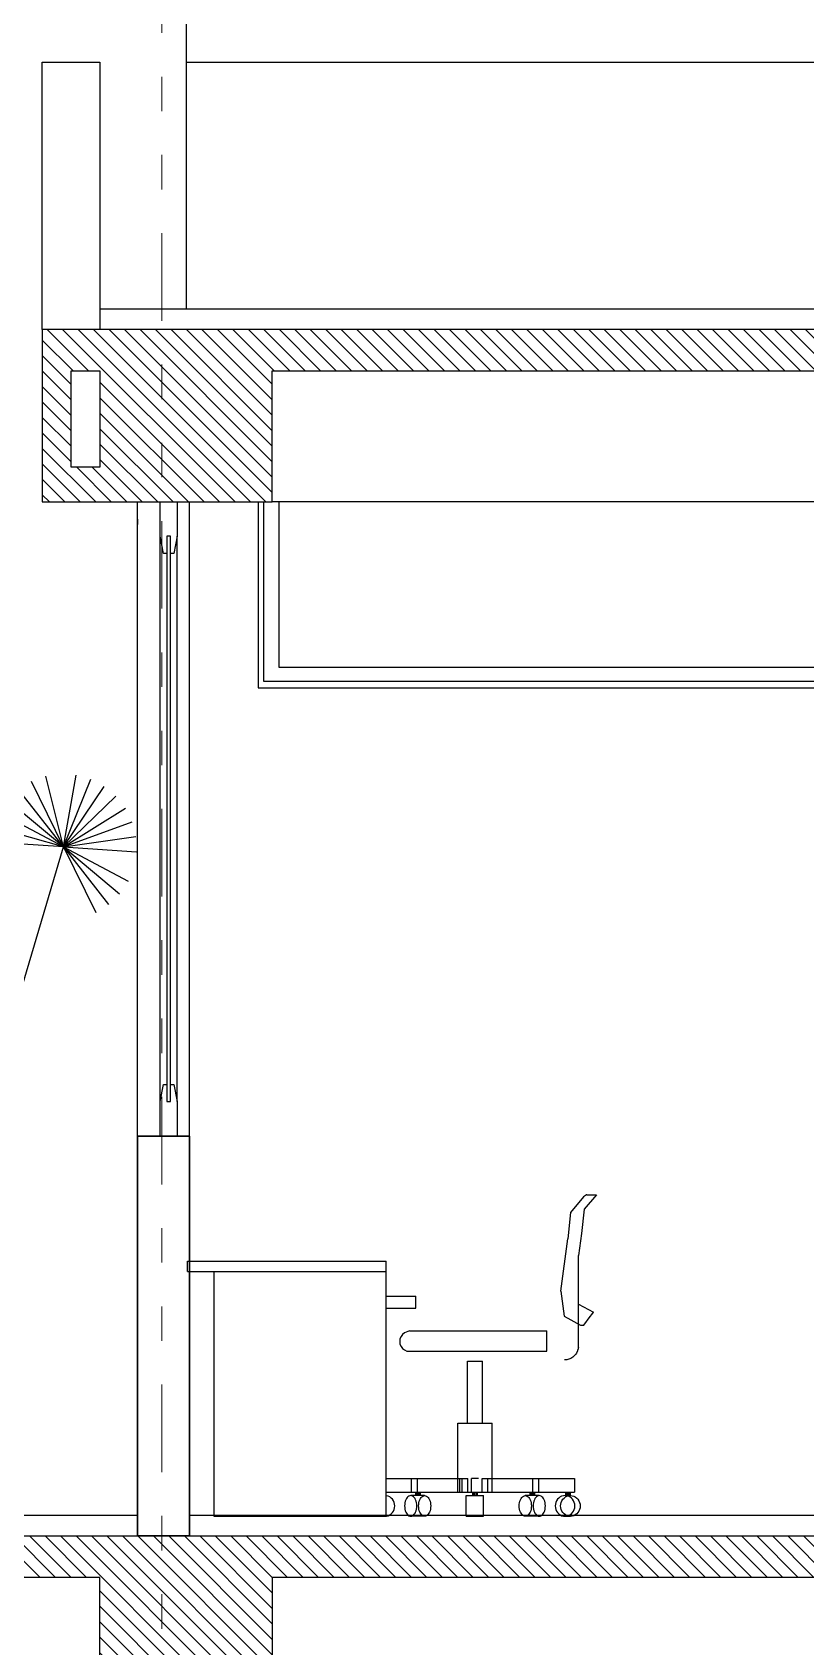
# Model space of a CAD drawing. Header units: millimetres. Extents: x 2056 to 4470, y 1400 to 3101.
# Drawn here: x 2162.833 to 2165.077, y 1478.302 to 1482.985 of the extents above; entities that cross this region are included whole.
import ezdxf

# ---------------------------------------------------------------- set-up
doc = ezdxf.new("R2010")
doc.units = ezdxf.units.MM
doc.linetypes.add('DIVIDE', pattern=[31.75, 12.7, -6.35, 0, -6.35, 0, -6.35])
for name, color, linetype in [('A-GLAZ', 5, 'Continuous'), ('A-GRID-COLS', 75, 'DIVIDE'), ('A-LDSP-TREE', 74, 'Continuous'), ('A-PLAN-1', 5, 'Continuous'), ('A-PLAN-2', 4, 'Continuous'), ('A-PLAN-3', 3, 'Continuous'), ('A-PLAN-4', 2, 'Continuous'), ('A-PLAN-5', 1, 'Continuous'), ('A-PLAN-6', 9, 'Continuous')]:
    doc.layers.add(name, color=color, linetype=linetype)
doc.layers.add('A-WALL', color=16, linetype='Continuous', lineweight=30)

# ---------------------------------------------------------------- blocks, each defined once
blk = doc.blocks.new('Arbol (138)')
for p, q in [((0.1306, 1.4917), (0.0701, 1.6946)), ((0.1306, 1.4917), (0.1137, 1.7028)), ((0.1306, 1.4917), (0.201, 1.6914)), ((-0.2718, 1.458), (-0.3731, 1.644)), ((-0.2718, 1.458), (-0.3322, 1.661)), ((-0.2718, 1.458), (-0.2445, 1.668)), ((-0.2718, 1.458), (-0.2014, 1.6578)), ((0.1306, 1.4917), (0.0293, 1.6776)), ((0.1306, 1.4917), (0.241, 1.6724)), ((0.1306, 1.4917), (0.2761, 1.6455)), ((-0.2718, 1.458), (-0.4095, 1.6188)), ((-0.2718, 1.458), (-0.1614, 1.6388)), ((0.1306, 1.4917), (-0.0376, 1.6203)), ((0.1306, 1.4917), (0.3049, 1.6119)), ((-0.649, 1.3388), (-0.6854, 1.5474)), ((-0.2718, 1.458), (-0.44, 1.5867)), ((-0.2718, 1.458), (-0.0974, 1.5783)), ((0.1306, 1.4917), (-0.0607, 1.5826)), ((0.1306, 1.4917), (0.3261, 1.573)), ((-0.649, 1.3388), (-0.7671, 1.5145)), ((-0.649, 1.3388), (-0.728, 1.5353)), ((-0.649, 1.3388), (-0.5974, 1.5442)), ((-0.649, 1.3388), (-0.5558, 1.529)), ((-0.649, 1.3388), (-0.5183, 1.5054)), ((-0.2718, 1.458), (-0.4777, 1.5071)), ((-0.2718, 1.458), (-0.0763, 1.5394)), ((0.1306, 1.4917), (-0.0754, 1.5408)), ((0.1306, 1.4917), (0.3387, 1.5306)), ((-0.649, 1.3388), (-0.801, 1.4861)), ((-0.649, 1.3388), (-0.4865, 1.4746)), ((-0.2718, 1.458), (-0.4834, 1.4633)), ((-0.2718, 1.458), (-0.4799, 1.4191)), ((-0.2718, 1.458), (-0.4673, 1.3767)), ((-0.2718, 1.458), (-0.4461, 1.3378)), ((-0.2718, 1.458), (-0.4173, 1.3042)), ((-0.2718, 1.458), (-0.0636, 1.497)), ((-0.2718, 1.458), (-0.1036, 1.3294)), ((-0.2718, 1.458), (-0.0658, 1.4089)), ((-0.2718, 1.458), (-0.0601, 1.4528)), ((-0.2718, 1.458), (-0.2548, 1.247)), ((-0.1834, 0.1615), (-0.2718, 1.458)), ((0.1306, 1.4917), (-0.0775, 1.4528)), ((0.1306, 1.4917), (-0.0649, 1.4104)), ((0.1306, 1.4917), (-0.0437, 1.3715)), ((0.1306, 1.4917), (-0.0149, 1.3379)), ((0.1306, 1.4917), (0.1033, 1.2817)), ((0.1306, 1.4917), (0.3366, 1.4426)), ((0.1306, 1.4917), (0.3219, 1.4008)), ((0.1306, 1.4917), (0.2988, 1.3631)), ((0.1306, 1.4917), (0.2684, 1.3309)), ((-0.649, 1.3388), (-0.8478, 1.4116)), ((-0.649, 1.3388), (-0.8283, 1.4513)), ((-0.649, 1.3388), (-0.4618, 1.4379)), ((-0.649, 1.3388), (-0.8586, 1.3686)), ((-0.649, 1.3388), (-0.4453, 1.3968)), ((-0.649, 1.3388), (-0.8602, 1.3244)), ((-0.649, 1.3388), (-0.8361, 1.2397)), ((-0.649, 1.3388), (-0.8114, 1.203)), ((-0.649, 1.3388), (-0.7796, 1.1722)), ((-0.649, 1.3388), (-0.7421, 1.1486)), ((-0.649, 1.3388), (-0.4377, 1.3532)), ((-0.2975, 0.1563), (-0.649, 1.3388))]:
    blk.add_line(p, q)
for points in [[(-0.079, 0.1526), (0.1306, 1.4917)], [(-0.3468, 0), (-0.4177, 0.1253), (-0.3468, 0.0701), (-0.3704, 0.1489), (-0.3231, 0.1095), (-0.3783, 0.2436), (-0.3074, 0.1332), (-0.2837, 0.1884), (-0.2837, 0.1095), (-0.2443, 0.1963), (-0.2286, 0.1253), (-0.2049, 0.1884), (-0.1734, 0.1489), (-0.1182, 0.3619), (-0.134, 0.1411), (-0.1103, 0.1568), (-0.1025, 0.1253), (-0.0552, 0.1805), (-0.0473, 0.0858), (0.0158, 0.0937), (0, 0)]]:
    blk.add_lwpolyline(points)
blk = doc.blocks.new('placa-cte')
at = {"layer": 'A-PLAN-5'}
h = blk.add_hatch(dxfattribs=at)
h.set_pattern_fill('ANSI31', color=256, scale=0.01, angle=90, style=0)
h.set_pattern_definition([(135, (-989183.659403, -1733165.448907), (-0.02245064030267, -0.02245064030267), [])])
h.paths.add_polyline_path([(0, 0.5), (21.1484, 0.5), (21.1485, -0.0001), (20.6484, -0.0001), (20.6484, 0.3799), (14.4728, 0.3799), (14.4728, 0), (13.9728, 0), (13.9728, 0.3799), (8.4106, 0.3799), (8.4106, 0), (7.9106, 0), (7.9106, 0.3799), (1.9078, 0.3799), (1.9078, 0), (1.4078, 0), (1.4078, 0.3799), (0.1983, 0.3799), (0.1983, 0.0001), (0, 0.0001)])
at = {"layer": 'A-PLAN-1', "elevation": 0.2289}
blk.add_lwpolyline([(0, 0.5), (21.1484, 0.5), (21.1485, -0.0001), (20.6484, -0.0001), (20.6484, 0.3799), (14.4728, 0.3799), (14.4728, 0), (13.9728, 0), (13.9728, 0.3799), (8.4106, 0.3799), (8.4106, 0), (7.9106, 0), (7.9106, 0.3799), (1.9078, 0.3799), (1.9078, 0), (1.4078, 0), (1.4078, 0.3799), (0.1983, 0.3799), (0.1983, 0.0001), (0, 0.0001), (0, 0.5)], close=True, dxfattribs=at)
blk = doc.blocks.new('ASESORES')
for p, q in [((1.0731, 0.9271), (1.0348, 0.8813)), ((1.0751, 0.8906), (1.0666, 0.8208)), ((1.0784, 0.9303), (1.0731, 0.9271)), ((1.1104, 0.9321), (1.0751, 0.8906)), ((1.0816, 0.9321), (1.0784, 0.9303)), ((1.0826, 0.9326), (1.0816, 0.9321)), ((1.0826, 0.9326), (1.0919, 0.9326)), ((1.0919, 0.9326), (1.0964, 0.9323)), ((1.0964, 0.9323), (1.1009, 0.9323)), ((1.1009, 0.9323), (1.1056, 0.9321)), ((1.1056, 0.9321), (1.1104, 0.9321)), ((1.0348, 0.8813), (1.0276, 0.805)), ((1.0073, 0.6532), (1.0276, 0.805)), ((1.0666, 0.8208), (1.0579, 0.7565)), ((1.0579, 0.4907), (1.0579, 0.7565)), ((-0.0763, 0.71), (-0.0763, 0.74)), ((-0.0763, 0.74), (0.5002, 0.74)), ((-0.0763, 0.71), (0.5002, 0.71)), ((0, 0.71), (0, 0)), ((0.5002, 0), (0.5002, 0.74)), ((0.5002, 0.6385), (0.5864, 0.6385)), ((0.5864, 0.6035), (0.5864, 0.6385)), ((1.0073, 0.6532), (1.0166, 0.5804)), ((1.0579, 0.615), (1.1019, 0.5917)), ((0.5002, 0.6035), (0.5864, 0.6035)), ((1.0166, 0.5804), (1.0644, 0.5544)), ((1.0734, 0.5544), (1.0924, 0.5794)), ((1.0924, 0.5794), (1.0971, 0.5854)), ((1.0971, 0.5854), (1.1019, 0.5917)), ((0.5432, 0.5214), (0.5402, 0.5144)), ((0.5477, 0.5272), (0.5432, 0.5214)), ((0.5537, 0.5317), (0.5477, 0.5272)), ((0.5679, 0.5377), (0.5537, 0.5317)), ((0.5679, 0.5377), (0.9668, 0.5377)), ((0.9668, 0.4787), (0.9668, 0.5377)), ((1.0644, 0.5544), (1.0734, 0.5544)), ((0.5402, 0.5144), (0.5394, 0.5072)), ((0.5394, 0.5072), (0.5402, 0.4997)), ((0.5402, 0.4997), (0.5432, 0.4929)), ((0.5432, 0.4929), (0.5477, 0.4869)), ((0.5477, 0.4869), (0.5537, 0.4824)), ((0.5537, 0.4824), (0.5604, 0.4794)), ((0.5604, 0.4794), (0.5679, 0.4787)), ((0.5679, 0.4787), (0.9668, 0.4787)), ((1.0504, 0.4702), (1.0484, 0.4679)), ((1.0521, 0.4729), (1.0504, 0.4702)), ((1.0536, 0.4757), (1.0521, 0.4729)), ((1.0549, 0.4784), (1.0536, 0.4757)), ((1.0549, 0.4784), (1.0569, 0.4844)), ((1.0574, 0.4874), (1.0569, 0.4844)), ((1.0579, 0.4907), (1.0574, 0.4874)), ((0.7362, 0.2701), (0.7362, 0.4502)), ((0.7362, 0.4502), (0.7795, 0.4502)), ((0.7795, 0.2701), (0.7795, 0.4502)), ((1.0211, 0.4539), (1.0178, 0.4537)), ((1.0241, 0.4542), (1.0211, 0.4539)), ((1.0273, 0.4549), (1.0241, 0.4542)), ((1.0303, 0.4557), (1.0273, 0.4549)), ((1.0333, 0.4569), (1.0303, 0.4557)), ((1.0361, 0.4582), (1.0333, 0.4569)), ((1.0389, 0.4597), (1.0361, 0.4582)), ((1.0414, 0.4614), (1.0389, 0.4597)), ((1.0439, 0.4634), (1.0414, 0.4614)), ((1.0461, 0.4654), (1.0439, 0.4634)), ((1.0484, 0.4679), (1.0461, 0.4654)), ((0.7077, 0.07), (0.7077, 0.2701)), ((0.7077, 0.2701), (0.8078, 0.2701)), ((0.8078, 0.07), (0.8078, 0.2701)), ((0.5002, 0.11), (0.7372, 0.11)), ((0.5734, 0.07), (0.5734, 0.11)), ((0.5897, 0.11), (0.5897, 0.07)), ((0.7082, 0.07), (0.7082, 0.11)), ((0.7142, 0.07), (0.7142, 0.11)), ((0.721, 0.07), (0.721, 0.11)), ((0.7372, 0.07), (0.7372, 0.11)), ((0.7478, 0.07), (0.7478, 0.11)), ((0.7678, 0.11), (0.7478, 0.11)), ((0.7785, 0.07), (0.7785, 0.11)), ((0.7785, 0.11), (1.0464, 0.11)), ((0.7948, 0.07), (0.7948, 0.11)), ((0.8075, 0.07), (0.8075, 0.11)), ((0.9261, 0.07), (0.9261, 0.11)), ((0.9423, 0.11), (0.9423, 0.07)), ((1.0464, 0.11), (1.0464, 0.07)), ((0.5002, 0.07), (1.0464, 0.07)), ((0.5014, 0.0595), (0.5002, 0.0597)), ((0.5064, 0.0583), (0.5014, 0.0595)), ((0.5109, 0.056), (0.5064, 0.0583)), ((0.5149, 0.053), (0.5109, 0.056)), ((0.5184, 0.0493), (0.5149, 0.053)), ((0.5212, 0.045), (0.5184, 0.0493)), ((0.5572, 0.0475), (0.5557, 0.0435)), ((0.5589, 0.0513), (0.5572, 0.0475)), ((0.5609, 0.0543), (0.5589, 0.0513)), ((0.5634, 0.0568), (0.5609, 0.0543)), ((0.5659, 0.0585), (0.5634, 0.0568)), ((0.5687, 0.0595), (0.5659, 0.0585)), ((0.5714, 0.06), (0.5687, 0.0595)), ((0.6117, 0.06), (0.5714, 0.06)), ((0.5742, 0.0595), (0.5714, 0.06)), ((0.5767, 0.0585), (0.5742, 0.0595)), ((0.5794, 0.0568), (0.5767, 0.0585)), ((0.5817, 0.0543), (0.5794, 0.0568)), ((0.5839, 0.0513), (0.5817, 0.0543)), ((0.5857, 0.0475), (0.5839, 0.0513)), ((0.5849, 0.07), (0.5849, 0.06)), ((0.5854, 0.07), (0.5854, 0.06)), ((0.5869, 0.0435), (0.5857, 0.0475)), ((0.5867, 0.07), (0.5867, 0.06)), ((0.5889, 0.07), (0.5889, 0.06)), ((0.5917, 0.07), (0.5917, 0.06)), ((0.5942, 0.07), (0.5942, 0.06)), ((0.5962, 0.0435), (0.5975, 0.0475)), ((0.5965, 0.07), (0.5965, 0.06)), ((0.5975, 0.0475), (0.5995, 0.0513)), ((0.598, 0.07), (0.598, 0.06)), ((0.5985, 0.07), (0.5985, 0.06)), ((0.5995, 0.0513), (0.6015, 0.0543)), ((0.6015, 0.0543), (0.6037, 0.0568)), ((0.6037, 0.0568), (0.6065, 0.0585)), ((0.6065, 0.0585), (0.609, 0.0595)), ((0.609, 0.0595), (0.6117, 0.06)), ((0.6117, 0.06), (0.6145, 0.0595)), ((0.6145, 0.0595), (0.6172, 0.0585)), ((0.6172, 0.0585), (0.6197, 0.0568)), ((0.6197, 0.0568), (0.6222, 0.0543)), ((0.6222, 0.0543), (0.6242, 0.0513)), ((0.6242, 0.0513), (0.626, 0.0475)), ((0.626, 0.0475), (0.6275, 0.0435)), ((0.7327, 0.06), (0.7828, 0.06)), ((0.7327, 0), (0.7327, 0.06)), ((0.751, 0.07), (0.751, 0.06)), ((0.7515, 0.07), (0.7515, 0.06)), ((0.753, 0.07), (0.753, 0.06)), ((0.7553, 0.07), (0.7553, 0.06)), ((0.7605, 0.07), (0.7605, 0.06)), ((0.7628, 0.07), (0.7628, 0.06)), ((0.764, 0.07), (0.764, 0.06)), ((0.7645, 0.07), (0.7645, 0.06)), ((0.7828, 0), (0.7828, 0.06)), ((0.8883, 0.0435), (0.8896, 0.0475)), ((0.8896, 0.0475), (0.8916, 0.0513)), ((0.8916, 0.0513), (0.8936, 0.0543)), ((0.8936, 0.0543), (0.8958, 0.0568)), ((0.8958, 0.0568), (0.8986, 0.0585)), ((0.8986, 0.0585), (0.9011, 0.0595)), ((0.9011, 0.0595), (0.9038, 0.06)), ((0.9443, 0.06), (0.9038, 0.06)), ((0.9038, 0.06), (0.9068, 0.0595)), ((0.9068, 0.0595), (0.9093, 0.0585)), ((0.9093, 0.0585), (0.9118, 0.0568)), ((0.9118, 0.0568), (0.9143, 0.0543)), ((0.9143, 0.0543), (0.9163, 0.0513)), ((0.9163, 0.0513), (0.9183, 0.0475)), ((0.9173, 0.07), (0.9173, 0.06)), ((0.9178, 0.07), (0.9178, 0.06)), ((0.9183, 0.0475), (0.9196, 0.0435)), ((0.9193, 0.07), (0.9193, 0.06)), ((0.9216, 0.07), (0.9216, 0.06)), ((0.9241, 0.07), (0.9241, 0.06)), ((0.9268, 0.07), (0.9268, 0.06)), ((0.9301, 0.0475), (0.9286, 0.0435)), ((0.9288, 0.07), (0.9288, 0.06)), ((0.9318, 0.0513), (0.9301, 0.0475)), ((0.9303, 0.07), (0.9303, 0.06)), ((0.9308, 0.07), (0.9308, 0.06)), ((0.9341, 0.0543), (0.9318, 0.0513)), ((0.9363, 0.0568), (0.9341, 0.0543)), ((0.9388, 0.0585), (0.9363, 0.0568)), ((0.9416, 0.0595), (0.9388, 0.0585)), ((0.9443, 0.06), (0.9416, 0.0595)), ((0.9471, 0.0595), (0.9443, 0.06)), ((0.9498, 0.0585), (0.9471, 0.0595)), ((0.9523, 0.0568), (0.9498, 0.0585)), ((0.9548, 0.0543), (0.9523, 0.0568)), ((0.9568, 0.0513), (0.9548, 0.0543)), ((0.9586, 0.0475), (0.9568, 0.0513)), ((0.9601, 0.0435), (0.9586, 0.0475)), ((0.9973, 0.0493), (0.9946, 0.045)), ((1.0008, 0.053), (0.9973, 0.0493)), ((1.0048, 0.056), (1.0008, 0.053)), ((1.0093, 0.0583), (1.0048, 0.056)), ((1.0143, 0.0595), (1.0093, 0.0583)), ((1.0098, 0.045), (1.0128, 0.0493)), ((1.0128, 0.0493), (1.0163, 0.053)), ((1.0191, 0.06), (1.0143, 0.0595)), ((1.0163, 0.053), (1.0203, 0.056)), ((1.0241, 0.0595), (1.0191, 0.06)), ((1.0191, 0.06), (1.0346, 0.06)), ((1.0201, 0.07), (1.0201, 0.06)), ((1.0203, 0.056), (1.0248, 0.0583)), ((1.0206, 0.07), (1.0206, 0.06)), ((1.0221, 0.07), (1.0221, 0.06)), ((1.0288, 0.0583), (1.0241, 0.0595)), ((1.0243, 0.07), (1.0243, 0.06)), ((1.0248, 0.0583), (1.0296, 0.0595)), ((1.0268, 0.07), (1.0268, 0.06)), ((1.0333, 0.056), (1.0288, 0.0583)), ((1.0296, 0.07), (1.0296, 0.06)), ((1.0296, 0.0595), (1.0346, 0.06)), ((1.0316, 0.07), (1.0316, 0.06)), ((1.0331, 0.07), (1.0331, 0.06)), ((1.0376, 0.053), (1.0333, 0.056)), ((1.0336, 0.07), (1.0336, 0.06)), ((1.0346, 0.06), (1.0396, 0.0595)), ((1.0411, 0.0493), (1.0376, 0.053)), ((1.0396, 0.0595), (1.0444, 0.0583)), ((1.0439, 0.045), (1.0411, 0.0493)), ((1.0444, 0.0583), (1.0489, 0.056)), ((1.0489, 0.056), (1.0531, 0.053)), ((1.0531, 0.053), (1.0566, 0.0493)), ((1.0566, 0.0493), (1.0594, 0.045)), ((0, 0), (0.5002, 0)), ((0.5002, 0.0004), (0.5014, 0.0005)), ((0.5014, 0.0005), (0.5064, 0.0018)), ((0.5064, 0.0018), (0.5109, 0.004)), ((0.5109, 0.004), (0.5149, 0.007)), ((0.5149, 0.007), (0.5184, 0.0108)), ((0.5184, 0.0108), (0.5212, 0.015)), ((0.5234, 0.0403), (0.5212, 0.045)), ((0.5212, 0.015), (0.5234, 0.0198)), ((0.5247, 0.0353), (0.5234, 0.0403)), ((0.5234, 0.0198), (0.5247, 0.0248)), ((0.5252, 0.03), (0.5247, 0.0353)), ((0.5247, 0.0248), (0.5252, 0.03)), ((0.5539, 0.0348), (0.5537, 0.03)), ((0.5537, 0.03), (0.5539, 0.0253)), ((0.5547, 0.0393), (0.5539, 0.0348)), ((0.5539, 0.0253), (0.5547, 0.0208)), ((0.5557, 0.0435), (0.5547, 0.0393)), ((0.5547, 0.0208), (0.5557, 0.0163)), ((0.5557, 0.0163), (0.5572, 0.0123)), ((0.5572, 0.0123), (0.5589, 0.0088)), ((0.5589, 0.0088), (0.5609, 0.0058)), ((0.5609, 0.0058), (0.5634, 0.0033)), ((0.5634, 0.0033), (0.5659, 0.0015)), ((0.5659, 0.0015), (0.5687, 0.0003)), ((0.5687, 0.0003), (0.5714, 0)), ((0.5714, 0), (0.5742, 0.0003)), ((0.6117, 0), (0.5714, 0)), ((0.5742, 0.0003), (0.5767, 0.0015)), ((0.5767, 0.0015), (0.5794, 0.0033)), ((0.5794, 0.0033), (0.5817, 0.0058)), ((0.5817, 0.0058), (0.5839, 0.0088)), ((0.5839, 0.0088), (0.5857, 0.0123)), ((0.5857, 0.0123), (0.5869, 0.0163)), ((0.5882, 0.0393), (0.5869, 0.0435)), ((0.5869, 0.0163), (0.5882, 0.0208)), ((0.5887, 0.0348), (0.5882, 0.0393)), ((0.5882, 0.0208), (0.5887, 0.0253)), ((0.5889, 0.03), (0.5887, 0.0348)), ((0.5887, 0.0253), (0.5889, 0.03)), ((0.5942, 0.03), (0.5945, 0.0348)), ((0.5945, 0.0253), (0.5942, 0.03)), ((0.5945, 0.0348), (0.595, 0.0393)), ((0.595, 0.0208), (0.5945, 0.0253)), ((0.595, 0.0393), (0.5962, 0.0435)), ((0.5962, 0.0163), (0.595, 0.0208)), ((0.5975, 0.0123), (0.5962, 0.0163)), ((0.5995, 0.0088), (0.5975, 0.0123)), ((0.6015, 0.0058), (0.5995, 0.0088)), ((0.6037, 0.0033), (0.6015, 0.0058)), ((0.6065, 0.0015), (0.6037, 0.0033)), ((0.609, 0.0003), (0.6065, 0.0015)), ((0.6117, 0), (0.609, 0.0003)), ((0.6145, 0.0003), (0.6117, 0)), ((0.6172, 0.0015), (0.6145, 0.0003)), ((0.6197, 0.0033), (0.6172, 0.0015)), ((0.6222, 0.0058), (0.6197, 0.0033)), ((0.6242, 0.0088), (0.6222, 0.0058)), ((0.626, 0.0123), (0.6242, 0.0088)), ((0.6275, 0.0163), (0.626, 0.0123)), ((0.6275, 0.0435), (0.6285, 0.0393)), ((0.6285, 0.0208), (0.6275, 0.0163)), ((0.6285, 0.0393), (0.6292, 0.0348)), ((0.6292, 0.0253), (0.6285, 0.0208)), ((0.6292, 0.0348), (0.6295, 0.03)), ((0.6295, 0.03), (0.6292, 0.0253)), ((0.7327, 0), (0.7828, 0)), ((0.8863, 0.03), (0.8865, 0.0348)), ((0.8865, 0.0253), (0.8863, 0.03)), ((0.8865, 0.0348), (0.887, 0.0393)), ((0.887, 0.0208), (0.8865, 0.0253)), ((0.887, 0.0393), (0.8883, 0.0435)), ((0.8883, 0.0163), (0.887, 0.0208)), ((0.8896, 0.0123), (0.8883, 0.0163)), ((0.8916, 0.0088), (0.8896, 0.0123)), ((0.8936, 0.0058), (0.8916, 0.0088)), ((0.8958, 0.0033), (0.8936, 0.0058)), ((0.8986, 0.0015), (0.8958, 0.0033)), ((0.9011, 0.0003), (0.8986, 0.0015)), ((0.9038, 0), (0.9011, 0.0003)), ((0.9068, 0.0003), (0.9038, 0)), ((0.9443, 0), (0.9038, 0)), ((0.9093, 0.0015), (0.9068, 0.0003)), ((0.9118, 0.0033), (0.9093, 0.0015)), ((0.9143, 0.0058), (0.9118, 0.0033)), ((0.9163, 0.0088), (0.9143, 0.0058)), ((0.9183, 0.0123), (0.9163, 0.0088)), ((0.9196, 0.0163), (0.9183, 0.0123)), ((0.9196, 0.0435), (0.9208, 0.0393)), ((0.9208, 0.0208), (0.9196, 0.0163)), ((0.9208, 0.0393), (0.9213, 0.0348)), ((0.9213, 0.0253), (0.9208, 0.0208)), ((0.9213, 0.0348), (0.9216, 0.03)), ((0.9216, 0.03), (0.9213, 0.0253)), ((0.9271, 0.0348), (0.9268, 0.03)), ((0.9268, 0.03), (0.9271, 0.0253)), ((0.9276, 0.0393), (0.9271, 0.0348)), ((0.9271, 0.0253), (0.9276, 0.0208)), ((0.9286, 0.0435), (0.9276, 0.0393)), ((0.9276, 0.0208), (0.9286, 0.0163)), ((0.9286, 0.0163), (0.9301, 0.0123)), ((0.9301, 0.0123), (0.9318, 0.0088)), ((0.9318, 0.0088), (0.9341, 0.0058)), ((0.9341, 0.0058), (0.9363, 0.0033)), ((0.9363, 0.0033), (0.9388, 0.0015)), ((0.9388, 0.0015), (0.9416, 0.0003)), ((0.9416, 0.0003), (0.9443, 0)), ((0.9443, 0), (0.9471, 0.0003)), ((0.9471, 0.0003), (0.9498, 0.0015)), ((0.9498, 0.0015), (0.9523, 0.0033)), ((0.9523, 0.0033), (0.9548, 0.0058)), ((0.9548, 0.0058), (0.9568, 0.0088)), ((0.9568, 0.0088), (0.9586, 0.0123)), ((0.9586, 0.0123), (0.9601, 0.0163)), ((0.9611, 0.0393), (0.9601, 0.0435)), ((0.9601, 0.0163), (0.9611, 0.0208)), ((0.9618, 0.0348), (0.9611, 0.0393)), ((0.9611, 0.0208), (0.9618, 0.0253)), ((0.9621, 0.03), (0.9618, 0.0348)), ((0.9618, 0.0253), (0.9621, 0.03)), ((0.9911, 0.0353), (0.9906, 0.03)), ((0.9906, 0.03), (0.9911, 0.0248)), ((0.9923, 0.0403), (0.9911, 0.0353)), ((0.9911, 0.0248), (0.9923, 0.0198)), ((0.9946, 0.045), (0.9923, 0.0403)), ((0.9923, 0.0198), (0.9946, 0.015)), ((0.9946, 0.015), (0.9973, 0.0108)), ((0.9973, 0.0108), (1.0008, 0.007)), ((1.0008, 0.007), (1.0048, 0.004)), ((1.0048, 0.004), (1.0093, 0.0018)), ((1.0061, 0.03), (1.0066, 0.0353)), ((1.0066, 0.0248), (1.0061, 0.03)), ((1.0066, 0.0353), (1.0078, 0.0403)), ((1.0078, 0.0198), (1.0066, 0.0248)), ((1.0078, 0.0403), (1.0098, 0.045)), ((1.0098, 0.015), (1.0078, 0.0198)), ((1.0093, 0.0018), (1.0143, 0.0005)), ((1.0128, 0.0108), (1.0098, 0.015)), ((1.0163, 0.007), (1.0128, 0.0108)), ((1.0143, 0.0005), (1.0191, 0)), ((1.0203, 0.004), (1.0163, 0.007)), ((1.0191, 0), (1.0241, 0.0005)), ((1.0191, 0), (1.0346, 0)), ((1.0248, 0.0018), (1.0203, 0.004)), ((1.0241, 0.0005), (1.0288, 0.0018)), ((1.0296, 0.0005), (1.0248, 0.0018)), ((1.0288, 0.0018), (1.0333, 0.004)), ((1.0346, 0), (1.0296, 0.0005)), ((1.0333, 0.004), (1.0376, 0.007)), ((1.0396, 0.0005), (1.0346, 0)), ((1.0376, 0.007), (1.0411, 0.0108)), ((1.0444, 0.0018), (1.0396, 0.0005)), ((1.0411, 0.0108), (1.0439, 0.015)), ((1.0461, 0.0403), (1.0439, 0.045)), ((1.0439, 0.015), (1.0461, 0.0198)), ((1.0489, 0.004), (1.0444, 0.0018)), ((1.0474, 0.0353), (1.0461, 0.0403)), ((1.0461, 0.0198), (1.0474, 0.0248)), ((1.0479, 0.03), (1.0474, 0.0353)), ((1.0474, 0.0248), (1.0479, 0.03)), ((1.0531, 0.007), (1.0489, 0.004)), ((1.0566, 0.0108), (1.0531, 0.007)), ((1.0594, 0.015), (1.0566, 0.0108)), ((1.0594, 0.045), (1.0614, 0.0403)), ((1.0614, 0.0198), (1.0594, 0.015)), ((1.0614, 0.0403), (1.0629, 0.0353)), ((1.0629, 0.0248), (1.0614, 0.0198)), ((1.0629, 0.0353), (1.0631, 0.03)), ((1.0631, 0.03), (1.0629, 0.0248))]:
    blk.add_line(p, q)

msp = doc.modelspace()

# ---------------------------------------------------------------- hatches: boundary and pattern name
at = {"layer": 'A-PLAN-5'}
h = msp.add_hatch(dxfattribs=at)
h.set_pattern_fill('ANSI31', color=256, scale=0.01, angle=90, style=0)
h.set_pattern_definition([(135, (-987022.03835, -1731690.825762), (-0.02245064030267, -0.02245064030267), [])])
h.paths.add_polyline_path([(2162.8617, 1481.6231), (2163.5289, 1481.6231), (2163.5289, 1482.0031), (2169.5317, 1482.0031), (2169.5317, 1481.6231), (2170.0317, 1481.6231), (2170.0317, 1482.0031), (2175.5939, 1482.0031), (2175.5939, 1481.6231), (2176.0939, 1481.6231), (2176.0939, 1482.0031), (2182.2695, 1482.0031), (2182.2695, 1481.6231), (2182.7695, 1481.6231), (2182.7695, 1482.1231), (2163.0289, 1482.1231), (2162.8617, 1482.1231)])
h.paths.add_polyline_path([(2163.0289, 1481.7231), (2162.9453, 1481.7231), (2162.9453, 1482.0031), (2163.0289, 1482.0031)], flags=16)

# ---------------------------------------------------------------- linework, layer by layer
at = {"layer": 'A-GLAZ'}
for points in [[(2163.2232, 1481.4731), (2163.2132, 1481.4731), (2163.2032, 1481.5231), (2163.2032, 1481.6231), (2163.2532, 1481.6231), (2163.2532, 1481.5231), (2163.2432, 1481.4731), (2163.2332, 1481.4731)], [(2163.2032, 1479.8831), (2163.2032, 1481.5231)], [(2163.2532, 1479.8831), (2163.2532, 1481.5231)]]:
    msp.add_lwpolyline(points, dxfattribs=at)
msp.add_lwpolyline([(2163.2232, 1481.5231), (2163.2232, 1479.8831), (2163.2332, 1479.8831), (2163.2332, 1481.5231)], close=True, dxfattribs=at)
at = {"layer": 'A-GLAZ', "elevation": 0.1489}
msp.add_lwpolyline([(2163.2332, 1479.9331), (2163.2432, 1479.9331), (2163.2532, 1479.8831), (2163.2532, 1479.7831), (2163.2032, 1479.7831), (2163.2032, 1479.8831), (2163.2132, 1479.9331), (2163.2232, 1479.9331)], dxfattribs=at)
at = {"layer": 'A-GRID-COLS', "lineweight": 9, "ltscale": 0.02}
msp.add_lwpolyline([(2163.2083, 1469.6231), (2163.2083, 1486.1841)], dxfattribs=at)
at = {"layer": 'A-PLAN-1'}
msp.add_lwpolyline([(2162.8617, 1482.8983), (2163.0289, 1482.8983), (2163.0289, 1482.1231), (2162.8617, 1482.1231)], close=True, dxfattribs=at)
for points in [[(2162.8617, 1481.6231), (2163.5289, 1481.6231), (2163.5289, 1482.0031), (2169.5317, 1482.0031), (2169.5317, 1481.6231), (2170.0317, 1481.6231), (2170.0317, 1482.0031), (2175.5939, 1482.0031), (2175.5939, 1481.6231), (2176.0939, 1481.6231), (2176.0939, 1482.0031), (2182.2695, 1482.0031), (2182.2695, 1481.6231), (2182.7695, 1481.6231), (2182.7695, 1482.1231), (2163.0289, 1482.1231), (2162.8617, 1482.1231), (2162.8617, 1481.6231), (2162.8617, 1481.6231)], [(2163.0289, 1481.7231), (2162.9453, 1481.7231), (2162.9453, 1482.0031), (2163.0289, 1482.0031), (2163.0289, 1481.7231)]]:
    msp.add_lwpolyline(points, dxfattribs=at)
at = {"layer": 'A-PLAN-2'}
msp.add_line((2163.2733, 1482.1231), (2163.2233, 1482.1231), dxfattribs=at)
at = {"layer": 'A-PLAN-2', "elevation": -0.2289}
msp.add_lwpolyline([(2163.0289, 1482.1831), (2182.6211, 1482.1831)], dxfattribs=at)
at = {"layer": 'A-PLAN-2'}
for points in [[(2161.7711, 1478.6831), (2163.1383, 1478.6831)], [(2163.2883, 1478.6831), (2182.6211, 1478.6831)]]:
    msp.add_lwpolyline(points, dxfattribs=at)
at = {"layer": 'A-PLAN-3'}
msp.add_line((2163.1383, 1481.5726), (2163.1383, 1481.5576), dxfattribs=at)
at = {"layer": 'A-PLAN-4'}
for points in [[(2163.4883, 1481.6231), (2163.4883, 1481.0831), (2169.393, 1481.0831)], [(2163.5033, 1481.6231), (2163.5033, 1481.1031), (2169.393, 1481.1031)], [(2163.5483, 1481.6231), (2163.5483, 1481.1431), (2169.393, 1481.1431)]]:
    msp.add_lwpolyline(points, dxfattribs=at)
at = {"layer": 'A-PLAN-6', "elevation": 0.2289}
msp.add_lwpolyline([(2159.7198, 1484.9862), (2163.2789, 1484.9862), (2163.2789, 1482.1831)], dxfattribs=at)
at = {"layer": 'A-PLAN-6'}
for points in [[(2163.2789, 1482.8983), (2182.6211, 1482.8983)], [(2163.1383, 1479.7831), (2163.1383, 1481.6231)], [(2163.2883, 1479.7831), (2163.2883, 1481.6231)], [(2182.2695, 1481.6231), (2163.5289, 1481.6231)]]:
    msp.add_lwpolyline(points, dxfattribs=at)
at = {"layer": 'A-WALL'}
msp.add_lwpolyline([(2163.2883, 1478.6231), (2163.1383, 1478.6231), (2163.1383, 1479.7831), (2163.2883, 1479.7831)], close=True, dxfattribs=at)

# ---------------------------------------------------------------- block references
at = {"color": 4}
msp.add_blockref('placa-cte', (2161.6211, 1478.1231), dxfattribs=at)
at = {"layer": 'A-LDSP-TREE', "ltscale": 0.1, "xscale": -1}
msp.add_blockref('Arbol (138)', (2162.2744, 1479.2831), dxfattribs=at)
at = {"layer": 'A-PLAN-3'}
msp.add_blockref('ASESORES', (2163.3592, 1478.6802, 0.2289), dxfattribs=at)

doc.saveas('drawing.dxf')
